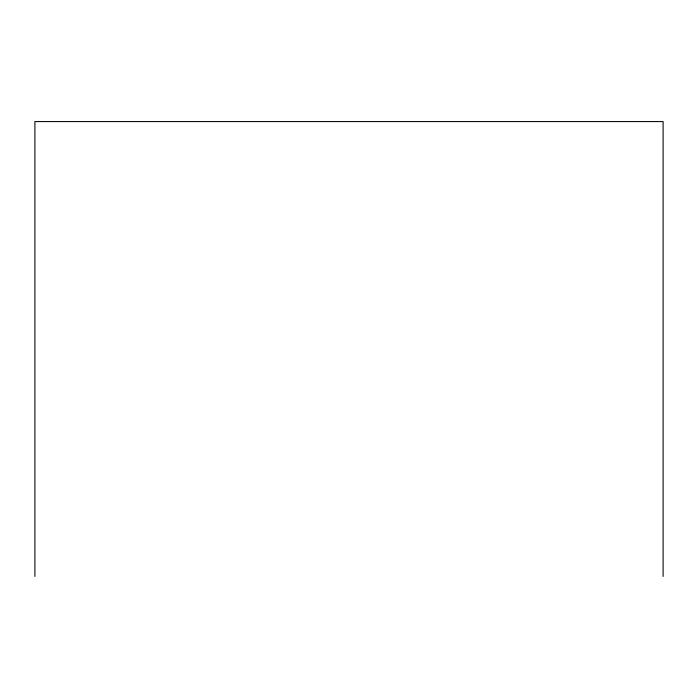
<?xml version="1.0" encoding="UTF-8"?>
<svg xmlns="http://www.w3.org/2000/svg" width="698" height="698" viewBox="0 0 698 698"><rect width="100%" height="100%" fill="white"/><g stroke="black" fill="none" stroke-linecap="round" stroke-linejoin="round"><path stroke-width="1.05" d="M663.1 576.426L663.1 121.574L34.9 121.574L34.9 576.426"/></g></svg>
